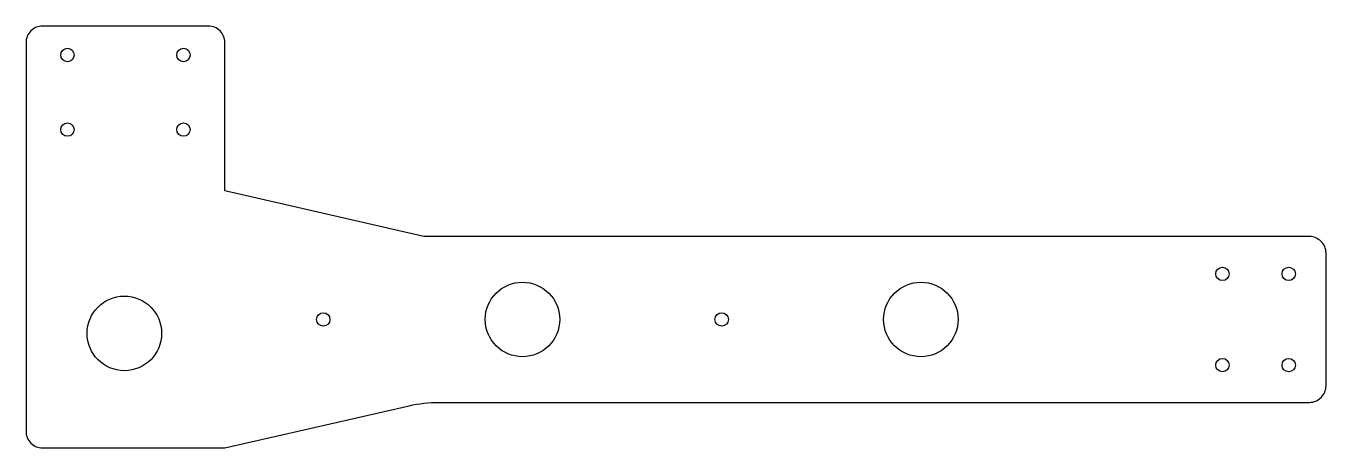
# Model space of a CAD drawing. Header units: inches. Extents: x -6 to 13.6, y -3.2 to 3.2.
import ezdxf

# ---------------------------------------------------------------- set-up
doc = ezdxf.new("R2010")
doc.units = ezdxf.units.IN
doc.header["$MEASUREMENT"] = 0

msp = doc.modelspace()

# ---------------------------------------------------------------- linework, layer by layer
msp.add_lwpolyline([(13.362, -2.5, 0.414214), (13.612, -2.25), (13.612, -0.25, 0.414214), (13.362, 0), (0, 0), (-3, 0.688), (-3, 2.924, 0.414214), (-3.25, 3.174), (-5.75, 3.174, 0.414214), (-6, 2.924), (-6, -2.938, 0.414214), (-5.75, -3.187), (-3, -3.187), (-0.221, -2.551, -0.056379), (0.226, -2.5)], format="xyb", close=True)
for centre, radius in [((-5.375, 2.737), 0.101), ((-3.625, 2.737), 0.101), ((-5.375, 1.612), 0.101), ((-3.625, 1.612), 0.101), ((12.049, -0.563), 0.101), ((13.049, -0.563), 0.101), ((1.49, -1.25), 0.562), ((7.5, -1.25), 0.562), ((-4.516, -1.46), 0.562), ((-1.515, -1.25), 0.101), ((4.495, -1.25), 0.101), ((12.049, -1.938), 0.101), ((13.049, -1.938), 0.101)]:
    msp.add_circle(centre, radius)

doc.saveas('drawing.dxf')
